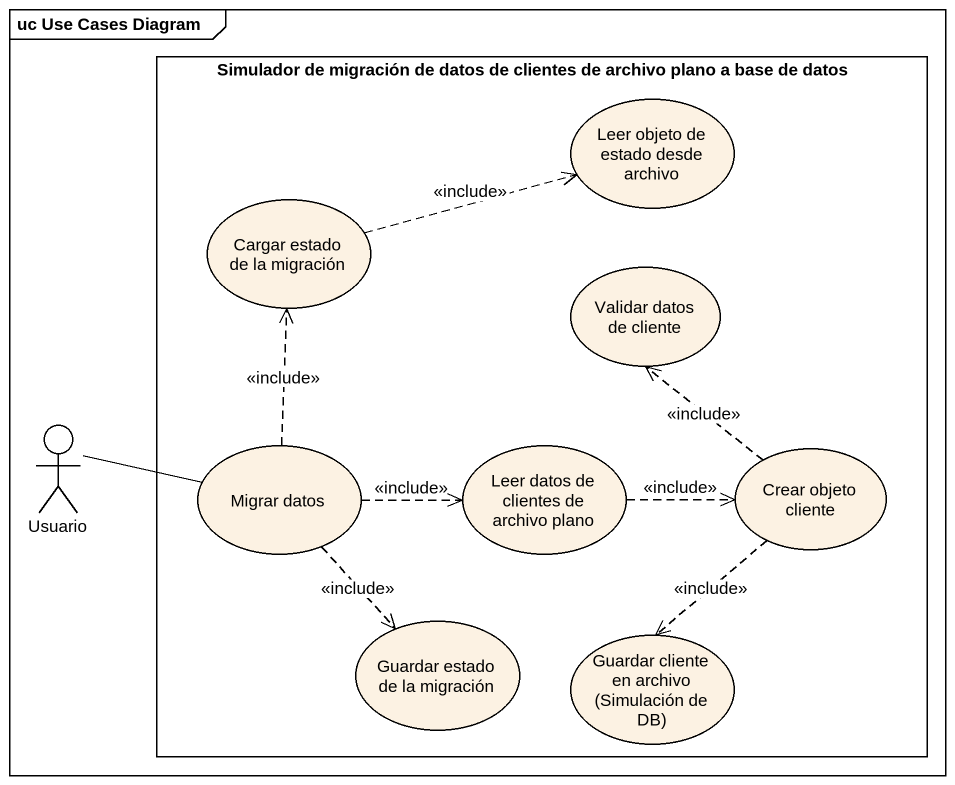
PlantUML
@startuml
mainframe uc Use Cases Diagram
rectangle "Simulador de migración de datos de clientes de archivo plano a base de datos" as Simulador_de_migración_de {
  usecase "Leer objeto de estado desde archivo" as Leer_objeto_de_estado_desde
  usecase "Cargar estado de la migración" as Cargar_estado_de_la
  usecase "Validar datos de cliente" as Validar_datos_de_cliente
  usecase "Migrar datos" as Migrar_datos
  usecase "Leer datos de clientes de archivo plano" as Leer_datos_de_clientes_de
  usecase "Crear objeto cliente" as Crear_objeto_cliente
  usecase "Guardar estado de la migración" as Guardar_estado_de_la
  usecase "Guardar cliente en archivo (Simulación de DB)" as Guardar_cliente_en_archivo
}
actor Usuario
Cargar_estado_de_la .right.> Leer_objeto_de_estado_desde : <<include>>
Usuario -right- Migrar_datos
Migrar_datos .up.> Cargar_estado_de_la : <<include>>
Migrar_datos .right.> Leer_datos_de_clientes_de : <<include>>
Migrar_datos ..> Guardar_estado_de_la : <<include>>
Leer_datos_de_clientes_de .right.> Crear_objeto_cliente : <<include>>
Crear_objeto_cliente .up.> Validar_datos_de_cliente : <<include>>
Crear_objeto_cliente ..> Guardar_cliente_en_archivo : <<include>>
@enduml
